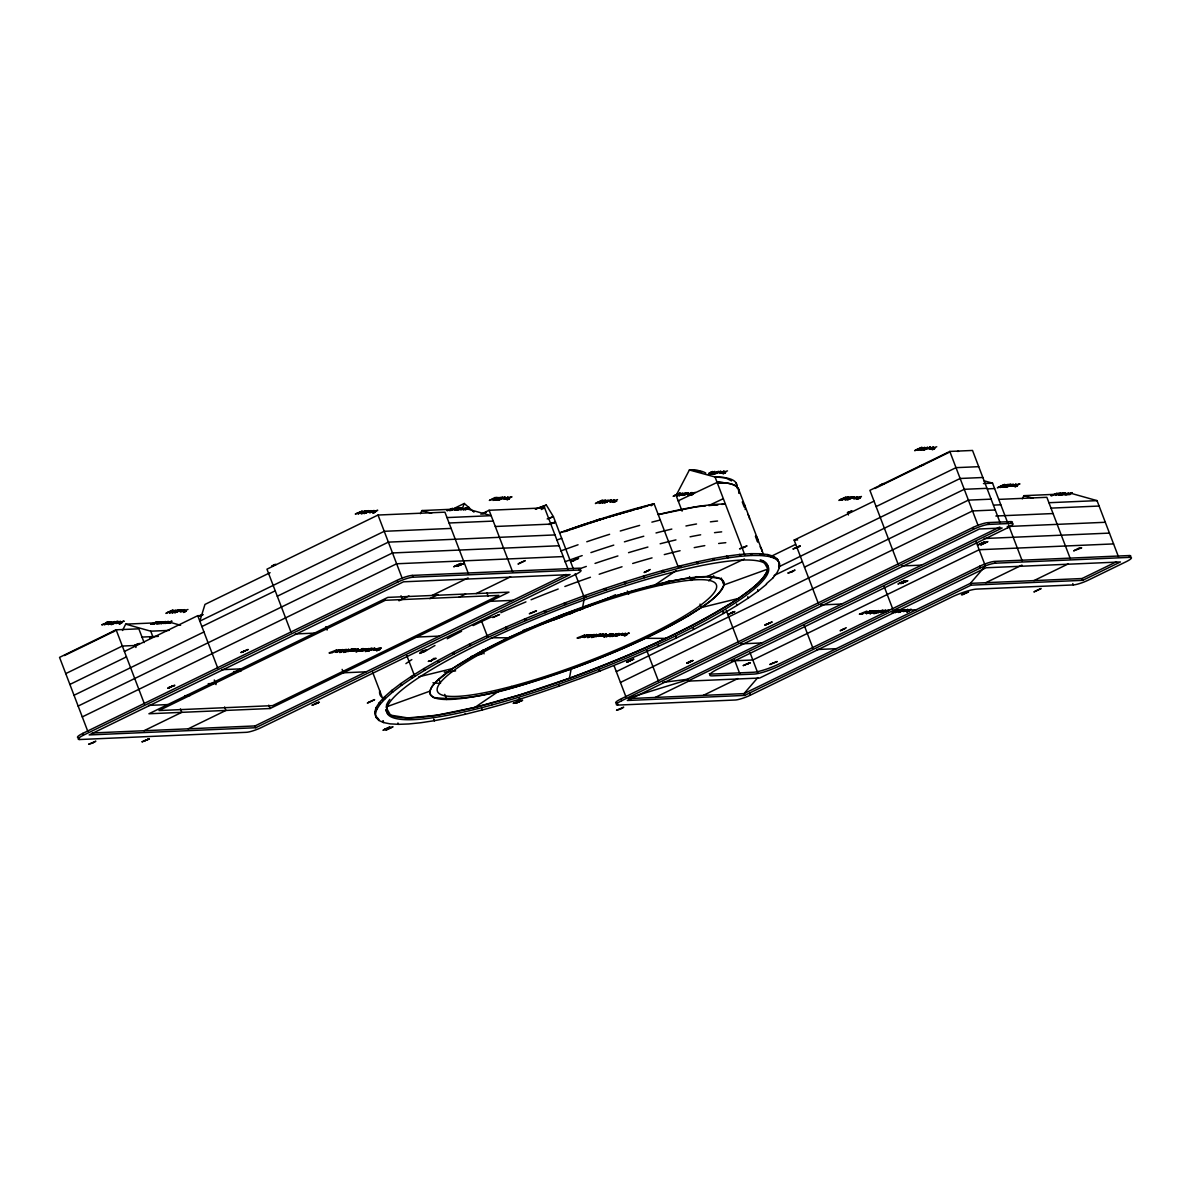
<?xml version="1.0" encoding="UTF-8"?>
<svg xmlns="http://www.w3.org/2000/svg" width="1191" height="1191" viewBox="0 0 1191 1191"><rect width="100%" height="100%" fill="white"/><g stroke="black" fill="none" stroke-linecap="round" stroke-linejoin="round"><path stroke-width="1.5" d="M336.16 652.385L338.348 651.522M772.84 578.037L776.889 572.871A7.206 1.236 -20.9 0 0 777.068 572.618L779.256 568.062L778.899 562.212M779.331 567.854L779.599 564.013L777.261 558.892M386.837 708.66L390.484 715.121L407.769 717.92L436.561 715.285L474.926 707.394L520.244 694.77L569.417 678.274L571.144 669.014C611.832 654.082 651.864 636.902 689.395 615.137C701.707 606.517 717.473 599.371 723.905 584.945L723.309 581.208L720.079 578.588L707.082 576.578L685.837 578.469L671.694 581.014L620.526 594.398L562.48 614.66L508.408 637.795L478.053 653.159L452.491 668.568L436.427 681.341L431.916 686.686L429.921 691.152L430.517 694.904L433.747 697.509C480.39 703.077 527.285 682.637 571.144 669.014M582.667 607.097L584.394 597.822L575.193 573.72M374.793 711.95L376.028 707.767A12.535 2.159 -20.9 0 1 376.148 707.499L379.289 702.66A13.563 2.337 -20.9 0 1 379.497 702.377L384.47 696.929A6.982 1.206 -20.9 0 1 384.619 696.78L391.586 690.601A8.054 1.385 -20.9 0 1 391.824 690.408L400.772 683.589A6.908 1.191 -20.9 0 1 401.039 683.396L411.223 676.473A12.788 2.203 -20.9 0 1 411.878 676.056L423.922 668.568A7.34 1.265 -20.9 0 1 424.294 668.359L437.856 660.573A6.536 1.131 -20.9 0 1 438.273 660.35L452.684 652.608A12.625 2.174 -20.9 0 1 453.607 652.117L469.254 644.212A12.61 2.174 -20.9 0 1 470.132 643.78L486.777 635.815A5.895 1.012 -20.9 0 1 487.268 635.592L505.758 627.181A5.806 0.997 -20.9 0 1 506.279 626.957L524.427 619.126A11.821 2.04 -20.9 0 1 525.454 618.695L544.629 610.819A6.476 1.117 -20.9 0 1 545.165 610.596L564.102 603.212A14.143 2.427 -20.9 0 1 565.249 602.765L584.26 595.708A11.404 1.965 -20.9 0 1 585.317 595.336L604.343 588.652A13.175 2.263 -20.9 0 1 605.475 588.265L624.68 581.893A6.193 1.072 -20.9 0 1 625.201 581.729L643.468 576.057A6.163 1.057 -20.9 0 1 643.989 575.893L662.136 570.653A8.679 1.489 -20.9 0 1 662.806 570.459L679.972 565.919A11.568 1.995 -20.9 0 1 680.895 565.68L697.211 561.795A6.149 1.057 -20.9 0 1 697.643 561.705L712.605 558.594M461.87 509.837L464.296 503.451L473.944 512.115M170.67 612.397L169.45 613.067L175.583 610.015M494.22 499.773L493 500.443L499.148 497.376M514.423 702.75L513.187 703.419L519.336 700.353M677.947 495.307L676.711 495.977L682.86 492.91M1066.421 494.846L1065.781 494.875M763.327 560.991L767.897 569.045C762.806 582.459 749.392 590.066 738.569 598.403C685.897 632.213 627.821 656.36 569.417 678.274M169.182 623.31L170.894 622.625L168.646 623.31M465.443 509.703L467.155 509.033L464.907 509.703M122.509 630.501L125.68 624.144L169.851 622.238L180.585 625.26M420.349 513.723L421.942 510.552L466.113 508.631L491.168 515.673L446.997 517.594M1022.28 498.85L1023.873 495.664L1071.989 493.595L1097.045 500.637L1118.483 556.778M682.101 511.162L676.101 495.426L689.381 469.983L698.373 470.624A180.69 31.07 -20.9 0 1 705.801 473.11M1068.803 494.741L1070.545 494.325M375.463 715.657L374.778 712.173L375.478 713.751L376.728 709.568A12.535 2.159 -20.9 0 1 376.832 709.3L379.974 704.462A13.563 2.337 -20.9 0 1 380.197 704.179L385.155 698.73A6.982 1.206 -20.9 0 1 385.318 698.581L392.271 692.403A7.235 1.251 -20.9 0 1 392.479 692.239L401.456 685.391A6.908 1.191 -20.9 0 1 401.739 685.197L411.922 678.274A12.788 2.203 -20.9 0 1 412.562 677.858L424.621 670.369A7.34 1.265 -20.9 0 1 424.979 670.161L438.333 662.509M376.55 650.673L380.197 649.348L376.713 650.703M613.201 502.334L616.834 501.024L613.231 502.379M856.686 499.252L860.319 497.942L856.835 499.297M886.059 611.013L887.98 610.477L886.059 611.057M757.863 677.56L744.018 693.609L628.431 698.611M984.213 567.303L970.352 583.367L744.018 693.609L744.703 695.41L971.052 585.168L1082.738 580.33L1120.463 561.958L986.059 567.765L759.709 678.021L687.773 681.133L687.088 679.332L662.628 682.428M772.751 578.141A8.635 1.489 -20.9 0 1 772.572 578.335L766.364 583.769M766.542 584.215L766.513 584.245A7.682 1.325 -20.9 0 1 766.304 584.424L758.533 590.751A7.98 1.37 -20.9 0 1 758.176 591.019L748.856 597.718A5.3 0.908 -20.9 0 1 748.558 597.927L737.14 605.326L736.544 604.031M622.074 635.041L624.501 635.175L629.28 633.002L622.536 635.011L623.667 634.282M854.23 498.538L856.657 498.672L861.45 496.498L854.751 498.538L857.728 496.662L853.59 498.85M109.453 623.995L112.282 622.61M603.212 502.453L606.055 501.083M645.224 571.948L648.068 570.563M841.278 630.188L844.106 628.818M899.8 611.891L902.629 610.507M359.146 651.224L366.009 648.663L359.712 650.926M362.094 651.105L368.942 648.529L362.645 650.792M651.164 505.773L654.097 503.778L678.245 567.02M474.926 707.394L498.419 691.42M655.392 584.692L675.952 570.712M748.335 598.076L747.829 596.721M737.08 605.356L736.946 605.445A6.536 1.117 -20.9 0 1 736.604 605.668L724.113 613.097A12.654 2.174 -20.9 0 1 723.384 613.514L709.598 621.181A6.863 1.176 -20.9 0 1 709.181 621.404L693.653 629.488A11.136 1.92 -20.9 0 1 692.805 629.92L676.339 638.019M168.824 687.639L170.834 687.103L167.693 688.264L174.854 685.301L168.556 687.564M605.445 502.304L607.44 501.753L604.313 502.915L611.474 499.952L605.177 502.215M104.719 623.89L107.071 621.866L109.572 621.747L101.711 624.843L105.002 623.98M174.824 611.98L177.191 609.941L179.677 609.837L171.817 612.918L175.122 612.055M158.209 623.771L156.974 623.831M364.148 512.83L366.5 510.79L369.002 510.686L363.94 512.934M431.321 660.499L433.673 658.459L436.174 658.34L431.112 660.603M153.773 624.054L159.639 621.791L153.46 623.995M110.331 622.491L110.957 621.97L108.426 622.536L111.76 621.702L104.317 624.724L110.45 622.655M317.937 703.003L318.488 702.467L316.017 703.047L319.367 702.214L311.923 705.251L317.625 703.166M158.701 623.742L162.601 621.687L156.527 623.831M437.648 660.707L438.541 662.39A6.536 1.131 -20.9 0 1 438.958 662.151L453.369 654.41A12.625 2.174 -20.9 0 1 454.307 653.919L469.939 646.013A12.61 2.174 -20.9 0 1 470.817 645.596L487.461 637.617A5.895 1.012 -20.9 0 1 487.953 637.393L506.458 628.982A5.806 0.997 -20.9 0 1 506.964 628.759L525.112 620.928A11.821 2.04 -20.9 0 1 526.139 620.496L545.329 612.621A6.476 1.117 -20.9 0 1 545.865 612.397L564.787 605.013A14.143 2.427 -20.9 0 1 565.933 604.566L584.96 597.51A11.404 1.965 -20.9 0 1 586.017 597.138L605.028 590.453A13.175 2.263 -20.9 0 1 606.159 590.066L625.364 583.694A6.193 1.072 -20.9 0 1 625.9 583.53L644.167 577.858A6.163 1.057 -20.9 0 1 644.688 577.695L662.821 572.454A6.536 1.117 -20.9 0 1 663.327 572.305L680.656 567.72A11.568 1.995 -20.9 0 1 681.58 567.482L697.911 563.596A6.149 1.057 -20.9 0 1 698.328 563.507L713.498 560.351A5.642 0.968 -20.9 0 1 713.9 560.276L727.344 557.969A13.339 2.293 -20.9 0 1 728.058 557.864L740.087 556.316A7.935 1.37 -20.9 0 1 740.415 556.286L751.253 555.497A11.836 2.04 -20.9 0 1 751.819 555.468L760.692 555.512A6.595 1.131 -20.9 0 1 760.915 555.512L760.275 553.726A6.595 1.131 -20.9 0 0 760.007 553.711L751.134 553.666A11.836 2.04 -20.9 0 0 750.568 553.696L739.76 554.485A8.754 1.504 -20.9 0 0 739.403 554.515L727.373 556.063A13.339 2.293 -20.9 0 0 726.659 556.167L713.215 558.475A5.642 0.968 -20.9 0 0 712.813 558.549L713.335 559.904M454.977 510.18L459.532 507.962L457.031 508.066L454.247 510.329M573.481 560.708L576.042 558.564L578.543 558.445L573.243 560.812M1055.434 495.382L1057.995 493.238L1060.496 493.134L1055.926 495.352M1058.382 495.262L1060.943 493.104L1063.444 493L1058.873 495.233M159.907 623.667L164.641 621.776L161.321 623.593M456.168 510.061L460.902 508.17L457.582 510.001M1060.079 495.099L1064.799 493.208L1061.479 495.039M342.978 650.45L343.871 649.795L342.695 650.599M464.028 508.944C459.279 512.07 477.606 503.093 463.507 509.763M377.056 649.259L376.207 649.869L381.314 647.904L376.535 650.092L373.051 650.286L379.229 647.993M159.713 623.533L165.445 621.508L161.574 623.667M455.974 509.942L461.706 507.917L457.835 510.076M1059.871 494.98L1065.617 492.955L1061.732 495.114M1066.585 493.908L1065.454 494.637L1072.198 492.627L1067.151 494.86M144.111 642.604L138.856 628.833L116.137 629.816L59.55 657.372L87.821 731.408M116.301 629.875L113.16 631.394L114.291 631.349M64.508 655.541L114.798 631.051M150.587 624.218L151.421 624.024M151.331 624.263L156.706 621.851L151.972 624.144M468.435 573.72L444.928 512.175L378.023 515.033L266.963 569.179L291.11 632.391M163.762 623.563L168.318 621.345L165.296 623.206L172.025 621.181L165.415 623.489M270.104 572.692L204.971 604.418L199.82 621.136L384.246 531.305L451.136 528.417M65.743 673.615L122.331 646.043L136.31 645.448M135.015 645.09L139.302 643.512L135.015 645.09L135.938 647.502M149.664 638.138L152.805 636.604L150.736 631.185L125.68 624.144M124.4 651.462L197.736 615.687L201.249 615.583M69.882 684.438L126.469 656.866M201.889 626.555L275.24 590.825M446.848 510.611L447.682 510.418M447.593 510.656L452.506 508.259M449.483 510.671L464.296 503.451M450.526 510.537L455.915 508.125L451.181 510.418M74.021 695.261L203.944 631.959M277.295 596.229L388.37 542.128L554.961 534.923M460.024 509.956L466.202 507.679M78.144 706.069L392.509 552.952L559.1 545.746M480.896 514.259L489.099 510.269L544.629 507.872L568.122 569.372M482.802 513.917L486.122 512.309M82.283 716.893L396.633 563.775L563.224 556.569M541.31 509.495L544.629 507.872M78.13 737.691A11.776 2.025 -20.9 0 1 82.804 733.373L397.139 580.255A11.776 2.025 -20.9 0 1 412.28 575.402L578.856 568.196A11.776 2.025 -20.9 0 1 579.392 570.042M579.02 568.658L579.541 570.013L412.964 577.218A11.776 2.025 -20.9 0 0 397.839 582.057L83.504 735.175A11.776 2.025 -20.9 0 0 79.737 739.522L79.574 739.075M398.97 600.815L408.975 595.947M144.007 730.723L181.732 712.352L180.422 708.913M432.005 595.485L468.078 577.903M429.787 598.656L438.124 594.592M708.913 473.14L712.65 471.517L709.494 473.065M188.178 728.818L225.903 710.446L224.593 706.992M710.119 474.39L714.883 471.428L708.407 474.122M458.922 597.287L465.592 594.041M476.177 593.58L510.611 576.801M270.074 708.526L508.989 592.15L387.834 597.391L148.92 713.766L270.074 708.526L268.779 705.146M92.183 732.971L255.068 725.929L566.097 574.419M255.752 727.731L570.117 574.598L403.526 581.803L89.161 734.936L255.752 727.731L255.068 725.929M79.737 739.522L246.314 732.316A11.776 2.025 -20.9 0 0 261.454 727.478L575.774 574.36A11.776 2.025 -20.9 0 0 579.541 570.013M1000.127 522.76L972.526 450.451L949.808 451.434L869.906 490.35L898.193 564.43M874.864 488.518L948.468 452.669M847.516 512.577L851.803 510.999L847.516 512.577L848.439 514.974M818.306 603.405L794.144 540.104L874.03 501.143M770.532 556.629L795.514 544.466M876.1 506.592L956.001 467.661L978.719 466.678M778.691 566.871L960.14 478.484L982.858 477.502M774.105 575.521L802.406 561.735M804.461 567.154L964.263 489.307L986.982 488.325M676.28 638.048L675.759 636.694M616.313 671.635L968.402 500.131L991.12 499.148M620.451 682.458L972.526 510.954L995.244 509.971M1011.382 522.968L1010.876 521.613L988.173 522.596A11.776 2.025 -20.9 0 0 973.032 527.434L620.987 698.923A11.776 2.025 -20.9 0 0 616.298 703.241M621.672 700.725L973.732 529.236A11.776 2.025 -20.9 0 1 988.858 524.397L1011.561 523.415A11.776 2.025 -20.9 0 1 1007.794 527.762L718.605 668.642A19.592 3.365 -20.9 0 0 712.367 675.878L754.022 674.076A19.592 3.365 -20.9 0 0 779.212 666.007L980.357 568.018A11.776 2.025 -20.9 0 1 995.497 563.179L1129.887 557.358A11.776 2.025 -20.9 0 1 1126.12 561.72L1088.425 580.077A11.776 2.025 -20.9 0 1 1073.299 584.93L976.754 589.098A19.592 3.365 -20.9 0 0 951.579 597.167L750.404 695.157A11.776 2.025 -20.9 0 1 735.264 700.01L617.921 705.087A11.776 2.025 -20.9 0 1 621.672 700.725L621.151 699.385M1050.745 495.65L1051.579 495.456M1051.489 495.694L1056.879 493.282L1052.144 495.59M1063.92 494.994L1068.476 492.791M687.088 679.332L999.785 527.018M687.773 681.133L1002.137 528L979.419 528.983L627.329 700.487L744.703 695.41M655.199 697.45L689.783 680.612M703.315 695.365L737.899 678.528M1130.453 556.733A11.776 2.025 -20.9 0 0 1129.187 555.557L994.798 561.378A11.776 2.025 -20.9 0 0 979.672 566.216L778.527 664.206A19.592 3.365 -20.9 0 1 753.337 672.26L711.667 674.076A19.592 3.365 -20.9 0 1 709.24 673.659M901.691 610.239L898.639 612.487L904.311 610.12M903.329 610.164L904.832 609.435M985.82 582.697L1021.967 565.085M1033.937 580.612L1068.372 563.834M971.052 585.168L970.352 583.367L1082.053 578.528L1116.488 561.75M887.623 611.028C893.563 607.321 876.129 615.539 886.595 611.534M708.719 505.565L723.324 498.657M707.082 576.578L744.435 558.951M185.305 610.968L180.169 611.832L184.724 609.613L181.702 611.474L187.97 609.479M614.839 501.098L609.703 501.962L614.243 499.744L611.221 501.605L617.504 499.595M724.843 472.38L719.706 473.244L724.262 471.026L721.24 472.872L727.507 470.877M692.581 493.878L687.445 494.727L691.986 492.508L688.964 494.369L695.246 492.374M934.086 448.278L928.95 449.126L933.506 446.908L930.469 448.769L936.751 446.774M908.48 610.67L903.329 611.519L907.884 609.301L904.862 611.162L911.145 609.167M340.507 650.271L342.829 649.571L337.291 651.834M676.175 638.093A7.161 1.236 -20.9 0 1 675.684 638.331L658.623 646.281A11.91 2.054 -20.9 0 1 657.611 646.743L639.746 654.648A5.985 1.027 -20.9 0 1 639.239 654.871L620.288 662.851A12.074 2.069 -20.9 0 1 619.216 663.298L600.398 670.831A5.136 0.878 -20.9 0 1 599.862 671.054L580.151 678.557M364.431 512.904L361.081 513.708L364.059 513.083M497.942 499.565L500.741 497.317L503.242 497.198L495.352 500.146L497.109 500.041M431.604 660.573L428.254 661.377L431.231 660.752M610.834 596.899L615.628 594.711M846.399 497.778L848.215 497.347L841.561 500.101L849.004 497.064L846.503 497.555M852.28 497.525L854.081 497.094L847.441 499.848L854.885 496.811L852.384 497.302M573.6 560.842L570.623 561.482L573.213 561.006M569.387 614.035A156.78 26.961 -20.9 0 0 571.784 613.112L609.241 597.629A156.825 26.961 -20.9 0 0 611.489 596.631M550.331 524.07L555.468 522.075A203.706 35.015 -20.9 0 0 549.215 524.353M846.92 499.431L850.195 496.975L852.696 496.87L844.806 499.803L846.563 499.714M1005.412 486.821L1008.688 484.365L1011.189 484.261L1003.284 487.283L1005.07 487.104M536.144 508.885L546.341 505.058L553.413 516.656L573.303 568.777M548.411 518.532L553.413 516.656A203.706 35.015 -20.9 0 0 547.16 518.948M550.48 523.951L555.468 522.075A204.152 35.105 -20.9 0 0 548.813 524.502M554.157 619.707L571.784 613.112M385.914 707.052L429.921 691.152M767.897 569.045L723.905 584.945L721.27 578.052M579.764 678.691A6.729 1.161 -20.9 0 1 579.228 678.9L560.172 685.778A12.163 2.084 -20.9 0 1 559.085 686.165L540.193 692.611A12.059 2.069 -20.9 0 1 539.121 692.968L520.422 698.983M743.884 547.532L747.01 545.85L739.566 548.872L743.72 547.398M1004.385 486.151L1007.512 484.454L1000.068 487.491L1004.221 486.017M1010.266 485.898L1013.392 484.201L1005.948 487.238L1010.102 485.764M922.266 449.796L927.744 447.25L920.583 450.079L921.938 450.064M494.071 617.057L499.535 614.511L492.345 617.429L493.729 617.325M963.102 594.443L968.581 591.897L961.42 594.726L962.775 594.711M564.757 531.558L605.891 517.847M630.069 697.628L687.892 679.719M520.095 699.087A6.297 1.087 -20.9 0 1 519.559 699.251L501.575 704.64A12.044 2.069 -20.9 0 1 500.562 704.938L483.338 709.702A12.55 2.159 -20.9 0 1 482.34 709.97L465.994 714.094A6.923 1.191 -20.9 0 1 465.517 714.198L465.026 713.826M633.433 510.031L607.604 517.281A200.237 34.42 -20.9 0 1 613.767 515.405M636.887 509.063L642.053 507.604M418.8 676.83L452.491 668.568M738.569 598.403L701.32 607.544L700.01 604.09M465.19 714.272L449.751 717.726A11.791 2.025 -20.9 0 1 448.903 717.905L434.804 720.615A6.283 1.087 -20.9 0 1 434.402 720.674L421.272 722.669A12.178 2.099 -20.9 0 1 420.572 722.758L409.064 723.934A7.965 1.37 -20.9 0 1 408.677 723.964L398.97 724.322A11.91 2.054 -20.9 0 1 398.464 724.322L390.291 723.875A8.709 1.504 -20.9 0 1 390.023 723.845L383.785 722.609A12.401 2.129 -20.9 0 1 383.457 722.52L379.021 720.525A12.401 2.129 -20.9 0 1 378.872 720.451L376.237 717.652M705.593 505.877L696.601 506.711L658.236 514.601A204.152 35.105 -20.9 0 1 725.379 504.031L721.791 504.403M709.196 505.55L718.188 504.731M957.445 451.404L958.576 451.359M923.978 464.669L919.69 466.247L920.837 466.202M983.453 483.546L992.55 483.159L1007.765 522.998M608.259 499.997L602.065 503.064L607.216 500.711M987.339 488.876L994.619 488.563M715.627 505.267L716.759 505.222M449.067 522.998L493.238 521.092M998.743 499.386L1046.859 497.302L1070.367 558.877M599.951 519.038L595.679 520.616L596.81 520.571M495.307 526.496L550.837 524.1M993.547 505.118L1000.812 504.79M1048.929 502.721L1097.045 500.637M1050.998 508.125L1099.114 506.041M995.855 516.016L1053.067 513.544M1009.075 526.437L1105.308 522.283M794.129 540.059L797.628 539.94M984.123 538.526L1109.446 533.106M1113.57 543.915L979.166 549.736L752.831 659.993L731.14 660.931M650.271 569.492L644.078 572.543L649.229 570.206M901.676 565.978L921.551 565.13M490.126 601.336L512.845 600.353M114.5 621.538L108.292 624.59L113.458 622.253M150.736 631.185L169.137 630.396M820.629 604.954L841.65 604.045M141.863 637.081L158.329 636.366M295.264 633.954L314.484 633.121M866.884 611.072L859.366 614.199L863.103 613.707L861.852 613.752M895.111 610.685L916.132 609.777M416.776 637.066L439.494 636.083M625.558 633.15L621.434 635.354M846.31 627.731L840.117 630.798L845.268 628.446M740.772 643.869L761.749 642.961M221.913 669.684L241.133 668.851M233.525 671.605L240.88 671.292M816.922 649.527L836.231 648.693M366.143 671.813L343.425 672.796L342.115 669.387M208.202 683.708L215.571 683.381M184.739 695.723L190.262 695.484M148.562 705.414L167.782 704.581M491.317 637.736L508.408 637.795M645.418 638.316L665.918 638.391M701.633 472.246L698.373 470.624A180.258 30.996 -20.9 0 0 689.381 469.983L715.062 477.01L725.23 477.74A204.227 35.12 -20.9 0 1 736.246 483.218A203.706 35.03 -20.9 0 1 736.901 487.893L736.246 483.233M760.379 553.726L767.6 554.559A12.193 2.099 -20.9 0 1 767.987 554.619L773.361 556.242A7.086 1.221 -20.9 0 1 773.599 556.346L777.098 558.758L779.554 563.819M983.602 480.643L992.55 483.159M1023.873 495.664L1032.82 498.18M421.942 510.552L431.618 513.261M760.543 554.187L761.064 555.527L768.299 556.361A12.193 2.099 -20.9 0 1 768.671 556.42L774.046 558.043M731.527 480.881L725.23 477.74A203.706 35.03 -20.9 0 0 715.106 477.04M773.361 556.242L774.15 558.073A7.086 1.221 -20.9 0 1 774.284 558.147L777.783 560.559M376.416 716.759L378.113 718.59M1129.187 555.557L1129.708 556.912M1082.053 578.528L1082.738 580.33M1072.778 583.575L1073.299 584.93M1008.539 525.023L1022.295 561.065M1007.288 526.422L1007.794 527.762M988.336 523.043L988.858 524.397M994.976 561.824L995.497 563.179M949.808 451.434L978.079 525.469M973.032 527.434L973.553 528.789M976.158 541.86L985.359 565.963M979.672 566.216L980.193 567.571M884.213 586.657L892.774 609.077M804.104 625.052L812.887 648.053M777.098 558.758L777.619 560.112M778.646 566.053L779.152 567.407M773.778 556.793L774.284 558.147M768.15 555.066L768.671 556.42M767.6 554.559L768.121 555.899M738.792 489.709L763.773 555.125M742.261 501.902L744.226 507.068M755.407 536.337L757.387 541.503M760.007 553.711L760.513 555.066M751.313 554.113L751.819 555.468M750.568 553.696L751.089 555.051M715.062 477.01L744.762 554.798M757.67 589.679L758.176 591.019M740.177 554.917L740.698 556.271M739.76 554.485L740.415 556.286M739.403 554.515L739.924 555.869M727.537 556.51L728.058 557.864M726.659 556.167L727.18 557.522M749.988 652.549L757.729 672.841M713.394 558.921L713.9 560.276M726.123 610.134L738.435 642.396M723.428 611.281L723.949 612.636M722.863 612.159L723.384 613.514M749.705 693.356L750.226 694.71M697.807 562.152L698.328 563.507M697.211 561.795L697.747 563.641M734.46 659.784L739.745 673.615M696.943 561.869L697.464 563.224M689.485 576.548L690.988 580.493A157.123 27.021 -20.9 0 0 696.482 576.593M681.073 566.142L681.58 567.482M679.972 565.919L680.478 567.273M692.954 627.687L693.475 629.042M663.149 570.876L663.67 572.216M662.806 570.459L663.327 572.305M662.136 570.653L662.643 572.008M675.848 636.113L676.369 637.468M644.167 576.355L644.688 577.695M643.468 576.057L643.989 577.412M657.938 644.48L658.459 645.82M625.379 582.176L625.9 583.53M624.68 581.893L625.186 583.248M624.352 582.012L625.156 583.769M627.329 590.959L628.625 594.354M646.639 650.152L658.489 681.178M605.638 588.711L606.159 590.066M604.343 588.652L604.849 590.007M614.154 665.977L625.99 696.973M585.496 595.783L586.017 597.138M584.26 595.708L584.781 597.063M617.221 703.285L617.742 704.64M599.341 669.699L599.862 671.054M599.013 669.297L599.535 670.652M598.954 669.848L599.475 671.188M565.412 603.227L565.933 604.566M564.102 603.212L564.623 604.566M545.344 611.057L545.865 612.397M544.629 610.819L545.15 612.695M544.272 610.968L544.778 612.323M558.564 684.81L559.085 686.165M489.099 510.269L512.606 571.814M525.633 619.141L526.139 620.496M524.427 619.126L524.948 620.481M506.458 627.404L506.964 628.759M505.758 627.181L506.279 628.535M486.836 592.731L488.161 596.215M519.038 697.896L519.559 699.251M487.447 636.039L487.953 637.393M481.328 620.496L487.253 636.009M486.777 635.815L487.283 637.17M482.653 650.092L484.067 653.829M470.296 644.242L470.817 645.596M469.254 644.212L469.775 645.567M481.834 708.615L482.34 709.97M453.786 652.564L454.307 653.919M452.684 652.608L453.205 653.963M412.28 575.402L412.786 576.757M438.437 660.797L438.958 662.151M437.856 660.573L438.377 661.928M378.038 515.078L402.186 578.29M438.839 678.87L440.164 682.309M444.764 694.353L446.729 699.519M397.318 580.702L397.839 582.057M400.995 595.753L402.424 599.475M424.458 668.806L424.979 670.161M423.922 668.568L424.591 670.399M423.624 668.761L424.13 670.116M433.881 719.319L434.402 720.674M433.673 719.364L434.179 720.704M406.771 655.482L414.602 676.012M412.041 676.503L412.562 677.858M411.223 676.473L411.744 677.828M401.218 683.842L401.739 685.197M400.772 683.589L401.382 685.435M400.578 683.723L401.099 685.078M391.824 690.408L392.688 692.075M391.958 690.884L392.479 692.239M391.586 690.601L392.107 691.956M397.943 722.967L398.464 724.322M384.946 697.092L385.467 698.447M384.648 696.75L385.318 698.581M384.47 696.929L384.991 698.283M372.366 671.545L383.338 700.293M379.676 702.824L380.197 704.179M379.289 702.66L379.81 704.015M383.085 720.808L383.606 722.163M382.951 721.165L383.457 722.52M376.326 707.96L376.847 709.3M376.028 707.767L376.55 709.107M378.321 718.724L378.842 720.079M378.291 719.036L378.812 720.391M375.552 715.851L376.148 717.458L375.463 713.975M325.813 626.674L327.108 630.084M197.751 615.732L217.759 668.151M214.276 680.001L216.047 684.617M116.137 629.816L144.409 703.881M82.804 733.373L83.325 734.728M679.272 500.845A156.765 26.946 -20.9 0 0 678.155 500.83L717.131 482.429A204.167 35.105 -20.9 0 1 738.316 488.638L738.748 491.749M1010.876 521.613A11.776 2.025 -20.9 0 1 1011.412 523.445M609.241 597.629A157.182 27.021 -20.9 0 1 586.076 607.44M583.709 608.407A157.182 27.021 -20.9 0 1 578.96 610.313M523.147 630.352A157.182 27.021 -20.9 0 0 552.535 620.317A156.78 26.961 -20.9 0 0 562.182 616.774M738.316 488.638A203.706 35.03 -20.9 0 1 738.971 493.297A204.152 35.105 -20.9 0 0 726.897 483.084M717.176 482.459A203.706 35.03 -20.9 0 1 727.344 483.174L717.131 482.429A204.152 35.105 -20.9 0 1 723.309 482.683M676.101 495.411A156.765 26.946 -20.9 0 1 677.203 495.426M564.668 531.558A200.237 34.42 -20.9 0 1 569.506 529.846M571.129 529.28A200.237 34.42 -20.9 0 1 587.163 523.817M588.756 523.296A200.237 34.42 -20.9 0 1 601.381 519.216M602.944 518.725A200.237 34.42 -20.9 0 1 606.055 517.757M615.3 514.944A200.237 34.42 -20.9 0 1 625.87 511.862M631.781 510.195A200.237 34.42 -20.9 0 1 641.904 507.47M644.733 506.741A200.237 34.42 -20.9 0 1 647.547 506.026M535.28 509.138A180.258 30.996 -20.9 0 1 546.341 505.058M760.215 559.8A204.152 35.105 -20.9 0 1 607.261 663.863A204.152 35.105 -20.9 0 1 385.869 709.732M386.39 705.325A204.152 35.105 -20.9 0 1 389.844 699.37M556.688 540.119A204.152 35.105 -20.9 0 1 561.676 538.302M744.509 504.865A204.152 35.105 -20.9 0 1 745.164 509.525M560.812 550.942A204.152 35.105 -20.9 0 1 578.052 544.778M586.776 541.771A204.152 35.105 -20.9 0 1 609.628 534.297M620.273 531.022A204.152 35.105 -20.9 0 1 639.641 525.41M651.879 522.134A204.152 35.105 -20.9 0 1 660.29 520.02M747.71 514.408A204.152 35.105 -20.9 0 1 749.452 518.666M669.119 580.687A157.123 27.021 -20.9 0 1 661.303 585.064M482.072 653.993A157.123 27.021 -20.9 0 1 471.13 656.494M564.951 561.765A204.152 35.105 -20.9 0 1 582.176 555.601M590.915 552.594A204.152 35.105 -20.9 0 1 613.767 545.121M624.412 541.845A204.152 35.105 -20.9 0 1 643.78 536.233M656.018 532.958A204.152 35.105 -20.9 0 1 671.828 529.072M685.942 525.99A204.152 35.105 -20.9 0 1 696.527 523.98M710.387 521.852A204.152 35.105 -20.9 0 1 717.548 521.033M455.602 670.89A157.123 27.021 -20.9 0 1 444.303 672.156M579.317 568.896A204.152 35.105 -20.9 0 1 586.314 566.425M595.038 563.417A204.152 35.105 -20.9 0 1 617.906 555.944M628.535 552.669A204.152 35.105 -20.9 0 1 647.904 547.056M660.142 543.781A204.152 35.105 -20.9 0 1 675.952 539.895M690.08 536.813A204.152 35.105 -20.9 0 1 700.665 534.804M714.511 532.675A204.152 35.105 -20.9 0 1 721.686 531.856M755.972 536.054A204.152 35.105 -20.9 0 1 757.565 541.994M713.766 575.759A157.123 27.021 -20.9 0 1 708.719 580.895M440.536 683.292A157.123 27.021 -20.9 0 1 432.943 682.771M381.328 696.765A204.152 35.105 -20.9 0 1 379.721 690.825M405.908 663.64A204.152 35.105 -20.9 0 1 411.848 659.591M424.175 651.819A204.152 35.105 -20.9 0 1 434.953 645.522M447.22 638.778A204.152 35.105 -20.9 0 1 461.572 631.304M473.155 625.573A204.152 35.105 -20.9 0 1 491.139 617.087M500.86 612.695A204.152 35.105 -20.9 0 1 525.946 601.887M531.097 599.758A204.152 35.105 -20.9 0 1 558.192 589.024M564.862 586.508A204.152 35.105 -20.9 0 1 590.453 577.248M599.177 574.241A204.152 35.105 -20.9 0 1 622.03 566.767M632.674 563.492A204.152 35.105 -20.9 0 1 652.043 557.879M664.28 554.604A204.152 35.105 -20.9 0 1 680.091 550.718M694.204 547.637A204.152 35.105 -20.9 0 1 704.789 545.627M718.649 543.498A204.152 35.105 -20.9 0 1 725.81 542.679M760.096 546.877A204.152 35.105 -20.9 0 1 761.853 551.135M360.471 512.726L365.324 510.879L357.881 513.917L360.471 512.726M681.356 494.637L686.21 492.791L678.766 495.828L681.356 494.637M772.378 663.357L777.232 661.511L769.788 664.548L772.378 663.357M584.126 637.468L590.781 634.669L584.126 637.468M866.438 613.618L873.107 610.819L866.438 613.618M248.041 649.527L241.014 652.519L248.041 649.527M633.686 659.174L626.66 662.166L633.686 659.174M771.947 622.044L764.905 625.037L771.947 622.044M142.116 741.799L149.188 738.941L142.116 741.799M743.318 665.561L750.36 662.658L743.318 665.561M793.146 548.932L800.188 546.029L793.146 548.932M241.847 652.162L245.078 650.896L241.847 652.162M627.493 661.809L630.724 660.603L627.553 661.734M765.739 624.68L768.969 623.414L765.739 624.68M685.852 494.325C674.895 498.404 695.574 489.382 685.852 494.325M690.14 661.988C679.183 666.067 699.861 657.03 690.14 661.988M731.497 613.127L727.701 614.482L734.862 611.519L731.497 613.127M921.492 448.992L917.68 450.347L924.841 447.384L921.492 449.037M148.384 739.194L145.123 740.519L148.384 739.194M158.835 622.03L155.559 623.31L158.835 622.089M749.571 662.955L746.31 664.28L749.571 662.955M799.399 546.312L796.139 547.652L799.399 546.312M359.057 512.621L355.26 514.036L362.406 511.058L359.057 512.621M533.106 612.338L529.31 613.752L536.456 610.775L533.106 612.338M613.514 635.19L609.718 636.59L616.864 633.627L613.514 635.19M619.394 634.937L615.598 636.336L622.744 633.374L619.394 634.937M715.151 472.931L711.31 474.271L718.501 471.368L715.151 472.931M898.773 611.206L894.977 612.621L902.123 609.643L898.773 611.206M354.933 649.333C359.28 646.832 342.323 654.112 354.382 649.988L352.342 650.078L354.933 649.333M602.884 634.431C607.142 631.959 590.379 639.195 602.333 635.086L600.294 635.175L602.884 634.431M885.211 610.581C889.469 608.11 872.69 615.345 884.66 611.236L882.62 611.325L885.211 610.581M349.335 650.941C343.336 653.963 359.846 645.001 349.365 650.896M597.301 636.024C591.436 639.046 607.618 630.262 597.316 635.979M879.613 612.174L878.05 612.621L883.067 610.373L879.613 612.174M340.418 649.75L334.924 651.924L340.403 649.824M588.369 634.848L582.89 637.006L588.369 634.848M870.695 610.998L865.217 613.157L870.695 610.998M357.702 649.244L355.811 649.75L357.687 649.289M591.853 634.922L589.962 635.443L591.838 634.967M605.668 634.327L603.733 634.922L605.668 634.327M874.179 611.072L872.259 611.668L874.179 611.072M174.794 612.68L181.851 609.777L174.794 612.68M364.104 513.529L371.175 510.626L364.104 513.529M367.677 651.135L374.748 648.232L367.677 651.135M456.704 566.35L463.761 563.462L456.704 566.35M498.344 500.056L505.416 497.153L498.419 499.952M515.599 703.152L522.655 700.248L515.673 703.062M923.576 449.975L930.633 447.087L923.65 449.885M900.798 583.605L907.87 580.702L900.872 583.501M489.471 500.399L497.362 497.451L494.86 497.57L489.471 500.399M1073.806 550.778L1081.696 547.845L1079.195 547.949L1073.806 550.778M175.583 612.412L181.062 610.06L175.583 612.412M364.908 513.261L370.371 510.909L364.997 513.172M368.481 650.867L373.944 648.514L368.481 650.867M457.493 566.082L462.971 563.745L457.493 566.082M499.148 499.788L504.612 497.436L499.148 499.788M516.388 702.884L521.866 700.531L516.477 702.794M924.365 449.707L929.829 447.369L924.365 449.707M901.587 583.337L907.066 580.985L901.587 583.337M167.827 612.293C183.369 605.251 159.132 616.878 167.827 612.293M357.776 650.867C373.23 643.736 349.633 655.407 357.776 650.867M369.299 701.961C384.842 694.919 360.59 706.546 369.299 701.961M384.753 729.22C400.221 722.074 376.609 733.76 384.753 729.22M387.685 729.086C403.228 722.059 378.991 733.686 387.685 729.086M455.617 565.71C471.16 558.683 446.908 570.295 455.617 565.71M519.931 562.926C535.474 555.899 511.222 567.511 519.931 562.926M597.361 502.423C612.903 495.382 588.652 507.009 597.361 502.423M605.728 635.964C621.27 628.922 597.033 640.55 605.728 635.964M675.103 495.188C690.646 488.161 666.394 499.773 675.103 495.188M840.831 499.327C856.374 492.3 832.137 503.927 840.831 499.327M916.608 449.588C932.151 442.561 907.899 454.173 916.608 449.588M899.711 582.95C915.179 575.819 891.568 587.491 899.711 582.95M893.935 611.846C909.477 604.82 885.226 616.447 893.935 611.846M999.338 486.717C1014.881 479.69 990.629 491.302 999.338 486.717M979.612 544.034C995.155 537.007 970.918 548.619 979.612 544.034M982.545 543.915C998.088 536.873 973.851 548.5 982.545 543.915M1035.813 590.84C1051.355 583.813 1027.104 595.44 1035.813 590.84M116.837 623.31L124.192 621.121L117.447 623.101L120.485 621.285L115.929 623.503L116.837 623.31M370.386 512.487L377.755 510.299L371.056 512.338L374.034 510.463L369.493 512.681L370.386 512.487M504.627 499.014L511.981 496.826L505.237 498.806L508.274 496.989L503.719 499.208L504.627 499.014M1012.573 486.077L1019.943 483.888L1013.243 485.928L1016.236 484.037L1011.68 486.256L1012.573 486.077M344.512 649.616C342.308 651.953 335.043 652.668 344.512 649.616M358.312 649.021C356.541 651.12 348.293 652.34 358.312 649.021M592.463 634.699C590.304 637.006 583.009 637.766 592.463 634.699M606.279 634.103C604.388 636.247 596.349 637.393 606.279 634.103M874.79 610.849C872.899 612.993 864.874 614.139 874.79 610.849M121.437 623.042C115.259 626.198 124.355 621.315 121.437 623.042M185.677 611.385C179.528 614.541 188.565 609.628 185.677 611.385M375.001 512.234C368.853 515.405 377.845 510.477 375.001 512.234M509.227 498.746C503.049 501.917 512.07 497.034 509.227 498.746M626.526 634.922C620.362 638.063 629.369 633.195 626.526 634.922M692.954 494.28C686.805 497.436 695.827 492.538 692.954 494.28M725.215 472.782C719.066 475.938 728.103 471.026 725.215 472.782M934.459 448.679C928.265 451.836 937.302 446.967 934.459 448.679M908.852 611.072C902.674 614.214 911.725 609.33 908.852 611.072M1017.188 485.809C1011.04 488.995 1020.032 484.052 1017.188 485.809M359.652 651.239L361.975 650.45L359.652 651.239M682.86 495.292L685.182 494.518L682.86 495.292M687.147 662.955L689.47 662.166L687.147 662.955M161.797 621.955L158.79 623.087L161.797 621.955M174.05 685.569L171.042 686.701L174.05 685.569M365.205 648.931L362.198 650.063L365.205 648.931M610.67 500.22L607.663 501.351L610.67 500.22M688.413 492.985L685.406 494.116L688.413 492.985M692.686 660.633L689.693 661.764L692.686 660.633M734.058 611.787L731.051 612.918L734.058 611.787M924.037 447.652L921.03 448.784L924.037 447.652M351.017 650.837L353.265 650.331L351.017 650.837M598.984 635.934L601.217 635.413L599.073 635.845M881.295 612.085L883.543 611.564L881.4 611.995M335.773 651.462L339.599 649.988L335.773 651.462M583.724 636.56L587.565 635.086L583.724 636.56M866.051 612.71L869.892 611.296L866.051 612.71M113.577 622.565C103.781 629.19 127.184 617.266 113.577 622.565M367.766 649.482C357.955 656.107 381.358 644.182 367.766 649.482M601.47 501.277C591.495 507.887 615.047 496.23 601.47 501.277M422.105 651.313C412.294 657.938 435.698 646.013 422.105 651.313M92.675 743.05L88.64 744.241L95.846 741.189L92.675 743.05M717.577 473.035L713.558 474.241L720.763 471.174L717.577 473.035M610.075 635.562L606.04 636.753L613.246 633.686L610.075 635.562M615.941 635.309L611.921 636.5L619.126 633.433L615.941 635.309M620.541 709.062L616.506 710.253L623.712 707.186L620.541 709.062M791.851 571.933L787.832 573.124L795.037 570.057L791.851 571.933M114.038 622.536L112.386 623.876L115.229 622.491L114.038 622.536M368.227 649.452L366.575 650.777L369.404 649.408L368.227 649.452M601.931 501.262L600.279 502.587L603.108 501.203L601.931 501.262M422.567 651.283L420.914 652.623L423.743 651.239L422.567 651.283M348.457 649.333C331.098 657.864 365.354 645.314 347.489 650.212L348.457 649.333M596.408 634.416C579.064 642.946 613.305 630.396 595.455 635.309L596.408 634.416M878.735 610.566C861.376 619.097 895.632 606.547 877.782 611.445L878.735 610.566M346.968 650.539L344.541 651.998L348.248 650.48L346.968 650.539M594.919 635.622L592.493 637.081L596.2 635.577L594.919 635.622M877.246 611.772L874.819 613.231L878.526 611.712L877.246 611.772M274.913 564.519L271.771 566.053L276.044 564.474L274.913 564.519M202.023 614.63L198.882 616.164L203.155 614.586L202.023 614.63M385.333 600.294L158.984 710.551L272.575 705.638L498.91 595.381L385.333 600.294M329.818 652.594L329.073 652.951L332.081 652.832L337.113 649.824L329.818 652.594M346.149 649.423L339.867 652.489L346.149 649.423M883.082 483.65L879.941 485.184L884.213 483.606L883.082 483.65M577.784 637.676L577.04 638.048L580.032 637.914L585.064 634.907L577.784 637.676M594.115 634.52L587.833 637.572L594.115 634.52M876.427 610.67L870.145 613.722L876.427 610.67M584.364 524.263L559.606 532.898A204.152 35.105 -20.9 0 1 654.097 503.778L584.364 524.263M511.386 686.448A149.277 25.666 -20.9 0 0 716.58 585.54A149.277 25.666 -20.9 0 0 502.766 642.172A149.277 25.666 -20.9 0 0 511.386 686.448M491.704 705.042A204.152 35.105 -20.9 0 0 768.418 567.288A204.152 35.105 -20.9 0 0 472.663 647.234A204.152 35.105 -20.9 0 0 491.704 705.042M511.683 687.981A157.123 27.021 -20.9 0 0 723.711 582.042A157.123 27.021 -20.9 0 0 495.352 644.137A157.123 27.021 -20.9 0 0 511.683 687.981"/></g></svg>
